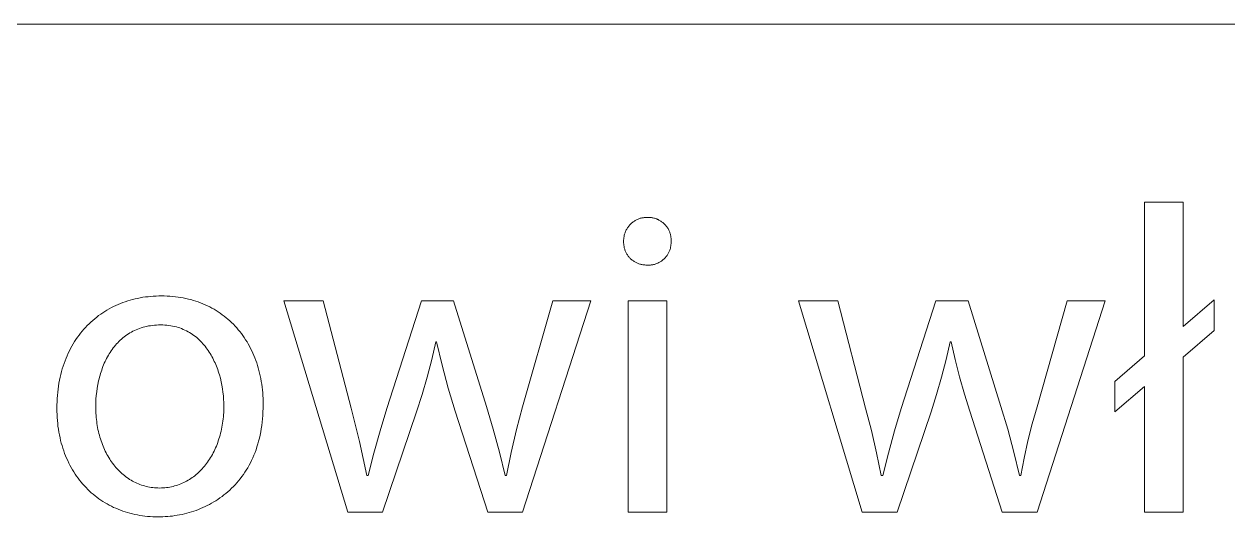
# Model space of a CAD drawing. Header units: millimetres. Extents: x -1893 to 2799, y -925 to 2353.
# Drawn here: x 1941 to 2070.7, y -846.5 to -793.5 of the extents above; entities that cross this region are included whole.
import ezdxf

# ---------------------------------------------------------------- set-up
doc = ezdxf.new("R2010")
doc.units = ezdxf.units.MM
doc.header["$MEASUREMENT"] = 0
doc.layers.add('Domyślny', color=7, linetype='Continuous', true_color=0x000000)

msp = doc.modelspace()

# ---------------------------------------------------------------- linework, layer by layer
at = {"layer": 'Domyślny', "color": 18, "lineweight": 15, "true_color": 0x000000}
for p, q in [((1025.42, -793.52), (2794.12, -793.52)), ((2061.69, -829.21), (2061.69, -812.67)), ((2061.69, -812.67), (2065.85, -812.67)), ((2065.85, -812.67), (2065.85, -826.07)), ((2005.98, -815.51), (2006.02, -815.44)), ((2006.02, -815.44), (2006.07, -815.36)), ((2006.07, -815.36), (2006.12, -815.29)), ((2006.12, -815.29), (2006.18, -815.23)), ((2006.18, -815.23), (2006.24, -815.16)), ((2006.24, -815.16), (2006.29, -815.1)), ((2006.29, -815.1), (2006.36, -815.03)), ((2006.36, -815.03), (2006.42, -814.98)), ((2006.42, -814.98), (2006.48, -814.92)), ((2006.48, -814.92), (2006.55, -814.86)), ((2006.55, -814.86), (2006.62, -814.81)), ((2006.62, -814.81), (2006.69, -814.76)), ((2006.69, -814.76), (2006.76, -814.71)), ((2006.76, -814.71), (2006.84, -814.67)), ((2006.84, -814.67), (2006.91, -814.62)), ((2006.91, -814.62), (2006.99, -814.58)), ((2006.99, -814.58), (2007.07, -814.55)), ((2007.07, -814.55), (2007.15, -814.51)), ((2007.15, -814.51), (2007.23, -814.48)), ((2007.23, -814.48), (2007.31, -814.45)), ((2007.31, -814.45), (2007.39, -814.42)), ((2007.39, -814.42), (2007.48, -814.4)), ((2007.48, -814.4), (2007.56, -814.38)), ((2007.56, -814.38), (2007.65, -814.36)), ((2007.65, -814.36), (2007.73, -814.35)), ((2007.73, -814.35), (2007.82, -814.34)), ((2007.82, -814.34), (2007.91, -814.33)), ((2007.91, -814.33), (2007.99, -814.32)), ((2007.99, -814.32), (2008.08, -814.32)), ((2008.08, -814.32), (2008.17, -814.32)), ((2008.17, -814.32), (2008.25, -814.32)), ((2008.25, -814.32), (2008.34, -814.32)), ((2008.34, -814.32), (2008.42, -814.33)), ((2008.42, -814.33), (2008.51, -814.33)), ((2008.51, -814.33), (2008.59, -814.34)), ((2008.59, -814.34), (2008.67, -814.36)), ((2008.67, -814.36), (2008.76, -814.37)), ((2008.76, -814.37), (2008.84, -814.39)), ((2008.84, -814.39), (2008.92, -814.41)), ((2008.92, -814.41), (2009.01, -814.44)), ((2009.01, -814.44), (2009.09, -814.46)), ((2009.09, -814.46), (2009.17, -814.49)), ((2009.17, -814.49), (2009.25, -814.53)), ((2009.25, -814.53), (2009.32, -814.56)), ((2009.32, -814.56), (2009.4, -814.6)), ((2009.4, -814.6), (2009.47, -814.64)), ((2009.47, -814.64), (2009.55, -814.68)), ((2009.55, -814.68), (2009.62, -814.73)), ((2009.62, -814.73), (2009.69, -814.78)), ((2009.69, -814.78), (2009.76, -814.83)), ((2009.76, -814.83), (2009.82, -814.88)), ((2009.82, -814.88), (2009.89, -814.94)), ((2009.89, -814.94), (2009.95, -815)), ((2009.95, -815), (2010.01, -815.06)), ((2010.01, -815.06), (2010.07, -815.12)), ((2010.07, -815.12), (2010.13, -815.18)), ((2010.13, -815.18), (2010.18, -815.25)), ((2010.18, -815.25), (2010.23, -815.31)), ((2010.23, -815.31), (2010.28, -815.38)), ((2010.28, -815.38), (2010.33, -815.45)), ((2010.33, -815.45), (2010.38, -815.53)), ((2005.6, -816.74), (2005.61, -816.65)), ((2005.6, -816.83), (2005.6, -816.74)), ((2005.61, -816.57), (2005.63, -816.48)), ((2005.61, -816.65), (2005.61, -816.57)), ((2005.63, -816.48), (2005.64, -816.4)), ((2005.64, -816.4), (2005.65, -816.31)), ((2005.65, -816.31), (2005.67, -816.23)), ((2005.67, -816.23), (2005.7, -816.14)), ((2005.7, -816.14), (2005.72, -816.06)), ((2005.72, -816.06), (2005.75, -815.98)), ((2005.75, -815.98), (2005.78, -815.9)), ((2005.78, -815.9), (2005.81, -815.82)), ((2005.81, -815.82), (2005.85, -815.74)), ((2005.85, -815.74), (2005.89, -815.66)), ((2005.89, -815.66), (2005.93, -815.58)), ((2005.93, -815.58), (2005.98, -815.51)), ((2010.38, -815.53), (2010.42, -815.6)), ((2010.42, -815.6), (2010.46, -815.68)), ((2010.46, -815.68), (2010.49, -815.75)), ((2010.49, -815.75), (2010.53, -815.83)), ((2010.53, -815.83), (2010.56, -815.91)), ((2010.56, -815.91), (2010.59, -815.99)), ((2010.59, -815.99), (2010.61, -816.07)), ((2010.61, -816.07), (2010.64, -816.16)), ((2010.64, -816.16), (2010.66, -816.24)), ((2010.66, -816.24), (2010.67, -816.32)), ((2010.67, -816.32), (2010.69, -816.41)), ((2010.69, -816.41), (2010.7, -816.49)), ((2010.7, -816.49), (2010.71, -816.57)), ((2010.71, -816.57), (2010.71, -816.66)), ((2010.71, -816.66), (2010.72, -816.75)), ((2010.72, -816.75), (2010.72, -816.83)), ((2005.6, -816.92), (2005.6, -816.83)), ((2005.6, -817), (2005.6, -816.92)), ((2005.6, -817.08), (2005.6, -817)), ((2005.61, -817.17), (2005.6, -817.08)), ((2005.61, -817.25), (2005.61, -817.17)), ((2005.62, -817.34), (2005.61, -817.25)), ((2005.64, -817.42), (2005.62, -817.34)), ((2005.65, -817.5), (2005.64, -817.42)), ((2005.67, -817.58), (2005.65, -817.5)), ((2005.69, -817.66), (2005.67, -817.58)), ((2005.72, -817.75), (2005.69, -817.66)), ((2005.74, -817.82), (2005.72, -817.75)), ((2005.77, -817.9), (2005.74, -817.82)), ((2005.8, -817.98), (2005.77, -817.9)), ((2005.84, -818.06), (2005.8, -817.98)), ((2005.88, -818.13), (2005.84, -818.06)), ((2010.48, -818.06), (2010.44, -818.14)), ((2010.51, -817.98), (2010.48, -818.06)), ((2010.55, -817.91), (2010.51, -817.98)), ((2010.57, -817.83), (2010.55, -817.91)), ((2010.6, -817.75), (2010.57, -817.83)), ((2010.63, -817.67), (2010.6, -817.75)), ((2010.65, -817.59), (2010.63, -817.67)), ((2010.66, -817.5), (2010.65, -817.59)), ((2010.68, -817.42), (2010.66, -817.5)), ((2010.69, -817.34), (2010.68, -817.42)), ((2010.7, -817.25), (2010.69, -817.34)), ((2010.71, -817.17), (2010.7, -817.25)), ((2010.72, -816.83), (2010.71, -816.92)), ((2010.71, -816.92), (2010.71, -817)), ((2010.71, -817), (2010.71, -817.08)), ((2010.71, -817.08), (2010.71, -817.17)), ((2005.92, -818.21), (2005.88, -818.13)), ((2005.96, -818.28), (2005.92, -818.21)), ((2006, -818.35), (2005.96, -818.28)), ((2006.05, -818.42), (2006, -818.35)), ((2006.1, -818.49), (2006.05, -818.42)), ((2006.15, -818.55), (2006.1, -818.49)), ((2006.21, -818.62), (2006.15, -818.55)), ((2006.27, -818.68), (2006.21, -818.62)), ((2006.32, -818.74), (2006.27, -818.68)), ((2006.38, -818.8), (2006.32, -818.74)), ((2006.45, -818.85), (2006.38, -818.8)), ((2006.51, -818.91), (2006.45, -818.85)), ((2006.58, -818.96), (2006.51, -818.91)), ((2006.65, -819.01), (2006.58, -818.96)), ((2006.72, -819.06), (2006.65, -819.01)), ((2006.79, -819.1), (2006.72, -819.06)), ((2006.86, -819.14), (2006.79, -819.1)), ((2006.94, -819.18), (2006.86, -819.14)), ((2007.01, -819.22), (2006.94, -819.18)), ((2007.09, -819.25), (2007.01, -819.22)), ((2007.17, -819.28), (2007.09, -819.25)), ((2007.25, -819.31), (2007.17, -819.28)), ((2007.33, -819.34), (2007.25, -819.31)), ((2007.41, -819.36), (2007.33, -819.34)), ((2007.49, -819.38), (2007.41, -819.36)), ((2008.91, -819.37), (2008.83, -819.39)), ((2008.99, -819.35), (2008.91, -819.37)), ((2009.07, -819.32), (2008.99, -819.35)), ((2009.15, -819.29), (2009.07, -819.32)), ((2009.23, -819.26), (2009.15, -819.29)), ((2009.3, -819.23), (2009.23, -819.26)), ((2009.38, -819.19), (2009.3, -819.23)), ((2009.45, -819.15), (2009.38, -819.19)), ((2009.53, -819.11), (2009.45, -819.15)), ((2009.6, -819.06), (2009.53, -819.11)), ((2009.67, -819.02), (2009.6, -819.06)), ((2009.74, -818.97), (2009.67, -819.02)), ((2009.8, -818.92), (2009.74, -818.97)), ((2009.87, -818.86), (2009.8, -818.92)), ((2009.93, -818.81), (2009.87, -818.86)), ((2009.99, -818.75), (2009.93, -818.81)), ((2010.05, -818.69), (2009.99, -818.75)), ((2010.11, -818.62), (2010.05, -818.69)), ((2010.16, -818.56), (2010.11, -818.62)), ((2010.22, -818.49), (2010.16, -818.56)), ((2010.27, -818.43), (2010.22, -818.49)), ((2010.31, -818.36), (2010.27, -818.43)), ((2010.36, -818.28), (2010.31, -818.36)), ((2010.4, -818.21), (2010.36, -818.28)), ((2010.44, -818.14), (2010.4, -818.21)), ((2007.57, -819.4), (2007.49, -819.38)), ((2007.65, -819.42), (2007.57, -819.4)), ((2007.74, -819.43), (2007.65, -819.42)), ((2007.82, -819.44), (2007.74, -819.43)), ((2007.9, -819.44), (2007.82, -819.44)), ((2007.99, -819.45), (2007.9, -819.44)), ((2008.07, -819.45), (2007.99, -819.45)), ((2008.16, -819.45), (2008.07, -819.45)), ((2008.24, -819.45), (2008.16, -819.45)), ((2008.32, -819.45), (2008.24, -819.45)), ((2008.41, -819.45), (2008.32, -819.45)), ((2008.49, -819.45), (2008.41, -819.45)), ((2008.58, -819.44), (2008.49, -819.45)), ((2008.66, -819.42), (2008.58, -819.44)), ((2008.74, -819.41), (2008.66, -819.42)), ((2008.83, -819.39), (2008.74, -819.41)), ((1952.19, -823.31), (1952.46, -823.23)), ((1952.46, -823.23), (1952.72, -823.15)), ((1952.72, -823.15), (1952.99, -823.09)), ((1952.99, -823.09), (1953.26, -823.03)), ((1953.26, -823.03), (1953.54, -822.97)), ((1953.54, -822.97), (1953.82, -822.92)), ((1953.82, -822.92), (1954.1, -822.88)), ((1954.1, -822.88), (1954.38, -822.85)), ((1954.38, -822.85), (1954.67, -822.82)), ((1954.67, -822.82), (1954.95, -822.79)), ((1954.95, -822.79), (1955.24, -822.78)), ((1955.24, -822.78), (1955.53, -822.77)), ((1955.53, -822.77), (1955.83, -822.77)), ((1955.83, -822.77), (1956.13, -822.77)), ((1956.13, -822.77), (1956.43, -822.78)), ((1956.43, -822.78), (1956.73, -822.8)), ((1956.73, -822.8), (1957.03, -822.82)), ((1957.03, -822.82), (1957.32, -822.85)), ((1957.32, -822.85), (1957.61, -822.89)), ((1957.61, -822.89), (1957.89, -822.93)), ((1957.89, -822.93), (1958.17, -822.98)), ((1958.17, -822.98), (1958.45, -823.04)), ((1958.45, -823.04), (1958.73, -823.1)), ((1958.73, -823.1), (1959, -823.17)), ((1959, -823.17), (1959.26, -823.25)), ((1959.26, -823.25), (1959.53, -823.33)), ((2065.85, -826.07), (2069.18, -823.2)), ((2069.18, -823.2), (2069.18, -826.49)), ((1949.5, -824.58), (1949.73, -824.44)), ((1949.73, -824.44), (1949.96, -824.3)), ((1949.96, -824.3), (1950.19, -824.16)), ((1950.19, -824.16), (1950.43, -824.03)), ((1950.43, -824.03), (1950.67, -823.91)), ((1950.67, -823.91), (1950.92, -823.8)), ((1950.92, -823.8), (1951.17, -823.69)), ((1951.17, -823.69), (1951.42, -823.58)), ((1951.42, -823.58), (1951.67, -823.48)), ((1951.67, -823.48), (1951.93, -823.39)), ((1951.93, -823.39), (1952.19, -823.31)), ((1959.53, -823.33), (1959.79, -823.42)), ((1959.79, -823.42), (1960.04, -823.52)), ((1960.04, -823.52), (1960.29, -823.62)), ((1960.29, -823.62), (1960.54, -823.72)), ((1960.54, -823.72), (1960.79, -823.84)), ((1960.79, -823.84), (1961.03, -823.95)), ((1961.03, -823.95), (1961.26, -824.08)), ((1961.26, -824.08), (1961.49, -824.21)), ((1961.49, -824.21), (1961.72, -824.35)), ((1961.72, -824.35), (1961.94, -824.49)), ((1961.94, -824.49), (1962.16, -824.63)), ((1975.88, -846.02), (1969.02, -823.29)), ((1969.02, -823.29), (1973.25, -823.29)), ((1973.25, -823.29), (1976.25, -834.85)), ((1980.11, -834.88), (1983.82, -823.29)), ((1983.82, -823.29), (1987.29, -823.29)), ((1987.29, -823.29), (1990.82, -834.66)), ((1994.71, -834.69), (1997.96, -823.29)), ((2002.05, -823.29), (1994.71, -846.02)), ((1997.96, -823.29), (2002.05, -823.29)), ((2006.1, -823.29), (2010.24, -823.29)), ((2006.1, -846.02), (2006.1, -823.29)), ((2010.24, -823.29), (2010.24, -846.02)), ((2031.3, -846.02), (2024.42, -823.29)), ((2024.42, -823.29), (2028.66, -823.29)), ((2028.66, -823.29), (2031.66, -834.85)), ((2035.5, -834.88), (2039.23, -823.29)), ((2039.23, -823.29), (2042.7, -823.29)), ((2042.7, -823.29), (2046.22, -834.66)), ((2050.12, -834.69), (2053.36, -823.29)), ((2057.45, -823.29), (2050.12, -846.02)), ((2053.36, -823.29), (2057.45, -823.29)), ((1947.84, -825.95), (1948.03, -825.76)), ((1948.03, -825.76), (1948.23, -825.58)), ((1948.23, -825.58), (1948.43, -825.4)), ((1948.43, -825.4), (1948.64, -825.22)), ((1948.64, -825.22), (1948.85, -825.05)), ((1948.85, -825.05), (1949.06, -824.89)), ((1949.06, -824.89), (1949.28, -824.73)), ((1949.28, -824.73), (1949.5, -824.58)), ((1962.16, -824.63), (1962.38, -824.79)), ((1962.38, -824.79), (1962.59, -824.95)), ((1962.59, -824.95), (1962.79, -825.11)), ((1962.79, -825.11), (1962.99, -825.28)), ((1962.99, -825.28), (1963.19, -825.45)), ((1963.19, -825.45), (1963.38, -825.63)), ((1963.38, -825.63), (1963.57, -825.82)), ((1963.57, -825.82), (1963.75, -826.01)), ((1946.78, -827.22), (1946.95, -826.99)), ((1946.95, -826.99), (1947.12, -826.77)), ((1947.12, -826.77), (1947.29, -826.56)), ((1947.29, -826.56), (1947.47, -826.35)), ((1947.47, -826.35), (1947.65, -826.15)), ((1947.65, -826.15), (1947.84, -825.95)), ((1951.95, -827.07), (1951.8, -827.18)), ((1952.11, -826.96), (1951.95, -827.07)), ((1952.26, -826.85), (1952.11, -826.96)), ((1952.42, -826.75), (1952.26, -826.85)), ((1952.59, -826.66), (1952.42, -826.75)), ((1952.75, -826.57), (1952.59, -826.66)), ((1952.92, -826.49), (1952.75, -826.57)), ((1953.1, -826.41), (1952.92, -826.49)), ((1953.28, -826.33), (1953.1, -826.41)), ((1953.46, -826.27), (1953.28, -826.33)), ((1953.65, -826.2), (1953.46, -826.27)), ((1953.84, -826.14), (1953.65, -826.2)), ((1954.03, -826.09), (1953.84, -826.14)), ((1954.23, -826.05), (1954.03, -826.09)), ((1954.43, -826), (1954.23, -826.05)), ((1954.64, -825.97), (1954.43, -826)), ((1954.85, -825.94), (1954.64, -825.97)), ((1955.07, -825.92), (1954.85, -825.94)), ((1955.28, -825.9), (1955.07, -825.92)), ((1955.51, -825.89), (1955.28, -825.9)), ((1955.73, -825.89), (1955.51, -825.89)), ((1955.96, -825.89), (1955.73, -825.89)), ((1956.18, -825.9), (1955.96, -825.89)), ((1956.4, -825.92), (1956.18, -825.9)), ((1956.62, -825.95), (1956.4, -825.92)), ((1956.83, -825.98), (1956.62, -825.95)), ((1957.03, -826.01), (1956.83, -825.98)), ((1957.23, -826.06), (1957.03, -826.01)), ((1957.43, -826.11), (1957.23, -826.06)), ((1957.62, -826.16), (1957.43, -826.11)), ((1957.81, -826.22), (1957.62, -826.16)), ((1958, -826.29), (1957.81, -826.22)), ((1958.18, -826.37), (1958, -826.29)), ((1958.35, -826.44), (1958.18, -826.37)), ((1958.53, -826.53), (1958.35, -826.44)), ((1958.7, -826.62), (1958.53, -826.53)), ((1958.86, -826.71), (1958.7, -826.62)), ((1959.02, -826.81), (1958.86, -826.71)), ((1959.18, -826.92), (1959.02, -826.81)), ((1959.33, -827.02), (1959.18, -826.92)), ((1959.48, -827.14), (1959.33, -827.02)), ((1959.63, -827.26), (1959.48, -827.14)), ((1963.75, -826.01), (1963.93, -826.2)), ((1963.93, -826.2), (1964.1, -826.4)), ((1964.1, -826.4), (1964.27, -826.61)), ((1964.27, -826.61), (1964.43, -826.82)), ((1964.43, -826.82), (1964.59, -827.04)), ((1964.59, -827.04), (1964.75, -827.26)), ((2069.18, -826.49), (2065.85, -829.37)), ((1945.91, -828.67), (1946.04, -828.42)), ((1946.04, -828.42), (1946.18, -828.17)), ((1946.18, -828.17), (1946.32, -827.92)), ((1946.32, -827.92), (1946.47, -827.68)), ((1946.47, -827.68), (1946.62, -827.45)), ((1946.62, -827.45), (1946.78, -827.22)), ((1950.63, -828.37), (1950.52, -828.52)), ((1950.75, -828.23), (1950.63, -828.37)), ((1950.87, -828.08), (1950.75, -828.23)), ((1950.99, -827.94), (1950.87, -828.08)), ((1951.12, -827.8), (1950.99, -827.94)), ((1951.25, -827.67), (1951.12, -827.8)), ((1951.38, -827.54), (1951.25, -827.67)), ((1951.52, -827.42), (1951.38, -827.54)), ((1951.66, -827.29), (1951.52, -827.42)), ((1951.8, -827.18), (1951.66, -827.29)), ((1959.77, -827.38), (1959.63, -827.26)), ((1959.9, -827.5), (1959.77, -827.38)), ((1960.04, -827.64), (1959.9, -827.5)), ((1960.17, -827.77), (1960.04, -827.64)), ((1960.29, -827.91), (1960.17, -827.77)), ((1960.42, -828.05), (1960.29, -827.91)), ((1960.54, -828.19), (1960.42, -828.05)), ((1960.65, -828.34), (1960.54, -828.19)), ((1960.76, -828.5), (1960.65, -828.34)), ((1964.75, -827.26), (1964.89, -827.48)), ((1964.89, -827.48), (1965.04, -827.71)), ((1965.04, -827.71), (1965.17, -827.94)), ((1965.17, -827.94), (1965.31, -828.18)), ((1965.31, -828.18), (1965.43, -828.43)), ((1965.43, -828.43), (1965.55, -828.67)), ((1985.36, -827.71), (1984.93, -829.61)), ((1985.46, -827.71), (1985.36, -827.71)), ((1986.05, -830.22), (1985.46, -827.71)), ((2040.77, -827.71), (2040.33, -829.61)), ((2040.87, -827.71), (2040.77, -827.71)), ((2041.3, -829.6), (2040.87, -827.71)), ((1945.44, -829.75), (1945.55, -829.48)), ((1945.55, -829.48), (1945.66, -829.2)), ((1945.66, -829.2), (1945.78, -828.94)), ((1945.78, -828.94), (1945.91, -828.67)), ((1949.84, -829.67), (1949.75, -829.84)), ((1949.92, -829.5), (1949.84, -829.67)), ((1950.02, -829.33), (1949.92, -829.5)), ((1950.11, -829.16), (1950.02, -829.33)), ((1950.21, -829), (1950.11, -829.16)), ((1950.31, -828.84), (1950.21, -829)), ((1950.41, -828.68), (1950.31, -828.84)), ((1950.52, -828.52), (1950.41, -828.68)), ((1960.87, -828.65), (1960.76, -828.5)), ((1960.97, -828.81), (1960.87, -828.65)), ((1961.07, -828.97), (1960.97, -828.81)), ((1961.17, -829.13), (1961.07, -828.97)), ((1961.26, -829.3), (1961.17, -829.13)), ((1961.35, -829.47), (1961.26, -829.3)), ((1961.44, -829.64), (1961.35, -829.47)), ((1961.52, -829.81), (1961.44, -829.64)), ((1965.55, -828.67), (1965.67, -828.92)), ((1965.67, -828.92), (1965.78, -829.18)), ((1965.78, -829.18), (1965.89, -829.44)), ((1965.89, -829.44), (1965.99, -829.71)), ((1965.99, -829.71), (1966.08, -829.97)), ((1984.93, -829.61), (1984.44, -831.5)), ((2040.33, -829.61), (2039.84, -831.5)), ((2041.78, -831.47), (2041.3, -829.6)), ((2058.5, -831.99), (2061.69, -829.21)), ((2065.85, -829.37), (2065.85, -846.02)), ((1944.99, -831.21), (1945.06, -830.91)), ((1945.06, -830.91), (1945.15, -830.61)), ((1945.15, -830.61), (1945.24, -830.32)), ((1945.24, -830.32), (1945.34, -830.03)), ((1945.34, -830.03), (1945.44, -829.75)), ((1949.32, -830.93), (1949.26, -831.12)), ((1949.39, -830.75), (1949.32, -830.93)), ((1949.45, -830.56), (1949.39, -830.75)), ((1949.52, -830.38), (1949.45, -830.56)), ((1949.6, -830.2), (1949.52, -830.38)), ((1949.67, -830.02), (1949.6, -830.2)), ((1949.75, -829.84), (1949.67, -830.02)), ((1961.6, -829.98), (1961.52, -829.81)), ((1961.68, -830.16), (1961.6, -829.98)), ((1961.75, -830.34), (1961.68, -830.16)), ((1961.82, -830.52), (1961.75, -830.34)), ((1961.89, -830.7), (1961.82, -830.52)), ((1961.95, -830.88), (1961.89, -830.7)), ((1962.01, -831.07), (1961.95, -830.88)), ((1966.08, -829.97), (1966.17, -830.25)), ((1966.17, -830.25), (1966.25, -830.52)), ((1966.25, -830.52), (1966.33, -830.81)), ((1966.33, -830.81), (1966.4, -831.09)), ((1986.72, -832.71), (1986.05, -830.22)), ((1944.74, -832.47), (1944.79, -832.15)), ((1944.79, -832.15), (1944.85, -831.83)), ((1944.85, -831.83), (1944.91, -831.52)), ((1944.91, -831.52), (1944.99, -831.21)), ((1948.98, -832.29), (1948.91, -832.68)), ((1949.06, -831.89), (1948.98, -832.29)), ((1949.11, -831.7), (1949.06, -831.89)), ((1949.16, -831.51), (1949.11, -831.7)), ((1949.21, -831.31), (1949.16, -831.51)), ((1949.26, -831.12), (1949.21, -831.31)), ((1962.07, -831.25), (1962.01, -831.07)), ((1962.17, -831.62), (1962.07, -831.25)), ((1962.26, -832), (1962.17, -831.62)), ((1962.34, -832.38), (1962.26, -832)), ((1966.4, -831.09), (1966.46, -831.38)), ((1966.46, -831.38), (1966.52, -831.67)), ((1966.52, -831.67), (1966.58, -831.97)), ((1966.58, -831.97), (1966.62, -832.27)), ((1966.62, -832.27), (1966.67, -832.57)), ((1984.44, -831.5), (1983.9, -833.37)), ((2039.84, -831.5), (2039.31, -833.37)), ((2042.31, -833.33), (2041.78, -831.47)), ((2058.5, -835.23), (2058.5, -831.99)), ((1944.59, -833.81), (1944.62, -833.47)), ((1944.62, -833.47), (1944.65, -833.13)), ((1944.65, -833.13), (1944.69, -832.8)), ((1944.69, -832.8), (1944.74, -832.47)), ((1948.81, -833.49), (1948.77, -833.89)), ((1948.85, -833.09), (1948.81, -833.49)), ((1948.91, -832.68), (1948.85, -833.09)), ((1962.4, -832.75), (1962.34, -832.38)), ((1962.45, -833.13), (1962.4, -832.75)), ((1962.49, -833.51), (1962.45, -833.13)), ((1962.52, -833.88), (1962.49, -833.51)), ((1966.67, -832.57), (1966.7, -832.88)), ((1966.7, -832.88), (1966.73, -833.19)), ((1966.73, -833.19), (1966.75, -833.5)), ((1966.75, -833.5), (1966.77, -833.82)), ((1983.9, -833.37), (1983.3, -835.23)), ((1987.47, -835.18), (1986.72, -832.71)), ((2039.31, -833.37), (2038.72, -835.23)), ((2042.89, -835.18), (2042.31, -833.33)), ((2061.69, -832.51), (2058.5, -835.23)), ((2061.69, -846.02), (2061.69, -832.51)), ((1944.56, -834.86), (1944.57, -834.5)), ((1944.57, -835.19), (1944.56, -834.86)), ((1944.57, -834.5), (1944.58, -834.15)), ((1944.58, -834.15), (1944.59, -833.81)), ((1948.76, -834.3), (1948.75, -834.7)), ((1948.75, -834.7), (1948.75, -834.93)), ((1948.77, -833.89), (1948.76, -834.3)), ((1962.54, -834.25), (1962.52, -833.88)), ((1962.55, -834.61), (1962.54, -834.25)), ((1962.54, -834.85), (1962.55, -834.61)), ((1962.54, -835.08), (1962.54, -834.85)), ((1966.78, -834.86), (1966.76, -835.24)), ((1966.77, -833.82), (1966.78, -834.14)), ((1966.78, -834.14), (1966.78, -834.47)), ((1966.78, -834.47), (1966.78, -834.86)), ((1976.25, -834.85), (1977.17, -838.45)), ((1979.38, -837.27), (1980.11, -834.88)), ((1990.82, -834.66), (1991.56, -837.12)), ((1994.05, -837.14), (1994.71, -834.69)), ((2031.66, -834.85), (2032.28, -837.25)), ((2034.78, -837.27), (2035.5, -834.88)), ((2046.22, -834.66), (2046.96, -837.12)), ((2049.61, -836.52), (2050.12, -834.69)), ((1944.58, -835.52), (1944.57, -835.19)), ((1944.59, -835.85), (1944.58, -835.52)), ((1944.62, -836.17), (1944.59, -835.85)), ((1944.65, -836.49), (1944.62, -836.17)), ((1948.75, -834.93), (1948.76, -835.16)), ((1948.76, -835.16), (1948.77, -835.39)), ((1948.77, -835.39), (1948.78, -835.62)), ((1948.78, -835.62), (1948.8, -835.84)), ((1948.8, -835.84), (1948.82, -836.07)), ((1948.82, -836.07), (1948.85, -836.29)), ((1962.44, -836.24), (1962.47, -836.01)), ((1962.47, -836.01), (1962.49, -835.78)), ((1962.49, -835.78), (1962.51, -835.55)), ((1962.51, -835.55), (1962.53, -835.32)), ((1962.53, -835.32), (1962.54, -835.08)), ((1966.71, -835.99), (1966.68, -836.35)), ((1966.74, -835.62), (1966.71, -835.99)), ((1966.76, -835.24), (1966.74, -835.62)), ((1983.3, -835.23), (1979.63, -846.02)), ((1990.96, -846.02), (1987.47, -835.18)), ((2038.72, -835.23), (2035.05, -846.02)), ((2046.37, -846.02), (2042.89, -835.18)), ((1944.68, -836.8), (1944.65, -836.49)), ((1944.73, -837.11), (1944.68, -836.8)), ((1944.78, -837.42), (1944.73, -837.11)), ((1944.83, -837.72), (1944.78, -837.42)), ((1948.85, -836.29), (1948.88, -836.5)), ((1948.88, -836.5), (1948.91, -836.72)), ((1948.91, -836.72), (1948.95, -836.93)), ((1948.95, -836.93), (1948.99, -837.14)), ((1948.99, -837.14), (1949.04, -837.35)), ((1949.04, -837.35), (1949.09, -837.56)), ((1962.19, -837.54), (1962.25, -837.33)), ((1962.25, -837.33), (1962.29, -837.11)), ((1962.29, -837.11), (1962.34, -836.9)), ((1962.34, -836.9), (1962.38, -836.68)), ((1962.38, -836.68), (1962.41, -836.46)), ((1962.41, -836.46), (1962.44, -836.24)), ((1966.52, -837.4), (1966.45, -837.74)), ((1966.58, -837.06), (1966.52, -837.4)), ((1966.63, -836.71), (1966.58, -837.06)), ((1966.68, -836.35), (1966.63, -836.71)), ((1978.71, -839.67), (1979.38, -837.27)), ((1991.56, -837.12), (1992.24, -839.59)), ((1993.47, -839.6), (1994.05, -837.14)), ((2032.28, -837.25), (2032.84, -839.66)), ((2034.11, -839.67), (2034.78, -837.27)), ((2046.96, -837.12), (2047.63, -839.59)), ((2049.14, -838.36), (2049.61, -836.52)), ((1944.9, -838.02), (1944.83, -837.72)), ((1944.96, -838.31), (1944.9, -838.02)), ((1945.04, -838.6), (1944.96, -838.31)), ((1945.12, -838.88), (1945.04, -838.6)), ((1949.09, -837.56), (1949.14, -837.76)), ((1949.14, -837.76), (1949.2, -837.96)), ((1949.2, -837.96), (1949.26, -838.16)), ((1949.26, -838.16), (1949.32, -838.36)), ((1949.32, -838.36), (1949.39, -838.55)), ((1949.39, -838.55), (1949.46, -838.74)), ((1949.46, -838.74), (1949.54, -838.93)), ((1961.74, -838.93), (1961.81, -838.74)), ((1961.81, -838.74), (1961.89, -838.54)), ((1961.89, -838.54), (1961.95, -838.35)), ((1961.95, -838.35), (1962.02, -838.15)), ((1962.02, -838.15), (1962.08, -837.95)), ((1962.08, -837.95), (1962.14, -837.74)), ((1962.14, -837.74), (1962.19, -837.54)), ((1966.21, -838.7), (1966.11, -839.01)), ((1966.29, -838.39), (1966.21, -838.7)), ((1966.38, -838.07), (1966.29, -838.39)), ((1966.45, -837.74), (1966.38, -838.07)), ((1977.17, -838.45), (1977.96, -842.08)), ((2048.74, -840.22), (2049.14, -838.36)), ((1945.21, -839.16), (1945.12, -838.88)), ((1945.3, -839.44), (1945.21, -839.16)), ((1945.4, -839.71), (1945.3, -839.44)), ((1945.5, -839.98), (1945.4, -839.71)), ((1945.61, -840.24), (1945.5, -839.98)), ((1949.54, -838.93), (1949.61, -839.11)), ((1949.61, -839.11), (1949.69, -839.3)), ((1949.69, -839.3), (1949.78, -839.47)), ((1949.78, -839.47), (1949.87, -839.65)), ((1949.87, -839.65), (1949.96, -839.82)), ((1949.96, -839.82), (1950.05, -839.99)), ((1950.05, -839.99), (1950.15, -840.16)), ((1961.11, -840.16), (1961.21, -840)), ((1961.21, -840), (1961.31, -839.83)), ((1961.31, -839.83), (1961.4, -839.65)), ((1961.4, -839.65), (1961.49, -839.48)), ((1961.49, -839.48), (1961.57, -839.3)), ((1961.57, -839.3), (1961.66, -839.11)), ((1961.66, -839.11), (1961.74, -838.93)), ((1965.78, -839.9), (1965.66, -840.18)), ((1965.9, -839.61), (1965.78, -839.9)), ((1966.01, -839.32), (1965.9, -839.61)), ((1966.11, -839.01), (1966.01, -839.32)), ((1978.1, -842.08), (1978.71, -839.67)), ((1992.24, -839.59), (1992.85, -842.08)), ((1992.97, -842.08), (1993.47, -839.6)), ((2032.84, -839.66), (2033.34, -842.08)), ((2033.5, -842.08), (2034.11, -839.67)), ((2047.63, -839.59), (2048.23, -842.08)), ((1945.73, -840.49), (1945.61, -840.24)), ((1945.85, -840.75), (1945.73, -840.49)), ((1945.97, -840.99), (1945.85, -840.75)), ((1946.11, -841.24), (1945.97, -840.99)), ((1946.24, -841.47), (1946.11, -841.24)), ((1950.15, -840.16), (1950.25, -840.32)), ((1950.25, -840.32), (1950.35, -840.48)), ((1950.35, -840.48), (1950.46, -840.63)), ((1950.46, -840.63), (1950.57, -840.78)), ((1950.57, -840.78), (1950.68, -840.93)), ((1950.68, -840.93), (1950.8, -841.08)), ((1950.8, -841.08), (1950.92, -841.22)), ((1950.92, -841.22), (1951.04, -841.36)), ((1951.04, -841.36), (1951.16, -841.49)), ((1960.08, -841.5), (1960.21, -841.37)), ((1960.21, -841.37), (1960.33, -841.23)), ((1960.33, -841.23), (1960.45, -841.09)), ((1960.45, -841.09), (1960.57, -840.94)), ((1960.57, -840.94), (1960.68, -840.8)), ((1960.68, -840.8), (1960.79, -840.64)), ((1960.79, -840.64), (1960.9, -840.49)), ((1960.9, -840.49), (1961.01, -840.33)), ((1961.01, -840.33), (1961.11, -840.16)), ((1965.12, -841.25), (1964.96, -841.5)), ((1965.26, -840.99), (1965.12, -841.25)), ((1965.4, -840.73), (1965.26, -840.99)), ((1965.53, -840.46), (1965.4, -840.73)), ((1965.66, -840.18), (1965.53, -840.46)), ((2048.39, -842.08), (2048.74, -840.22)), ((1946.39, -841.71), (1946.24, -841.47)), ((1946.53, -841.94), (1946.39, -841.71)), ((1946.68, -842.16), (1946.53, -841.94)), ((1946.84, -842.38), (1946.68, -842.16)), ((1947, -842.59), (1946.84, -842.38)), ((1947.17, -842.8), (1947, -842.59)), ((1951.16, -841.49), (1951.29, -841.62)), ((1951.29, -841.62), (1951.42, -841.74)), ((1951.42, -841.74), (1951.55, -841.87)), ((1951.55, -841.87), (1951.69, -841.98)), ((1951.69, -841.98), (1951.83, -842.1)), ((1951.83, -842.1), (1951.97, -842.21)), ((1951.97, -842.21), (1952.11, -842.31)), ((1952.11, -842.31), (1952.26, -842.41)), ((1952.26, -842.41), (1952.4, -842.51)), ((1952.4, -842.51), (1952.55, -842.6)), ((1952.55, -842.6), (1952.71, -842.69)), ((1952.71, -842.69), (1952.86, -842.77)), ((1958.38, -842.78), (1958.53, -842.7)), ((1958.53, -842.7), (1958.69, -842.61)), ((1958.69, -842.61), (1958.84, -842.52)), ((1958.84, -842.52), (1958.99, -842.42)), ((1958.99, -842.42), (1959.13, -842.32)), ((1959.13, -842.32), (1959.28, -842.22)), ((1959.28, -842.22), (1959.42, -842.11)), ((1959.42, -842.11), (1959.56, -841.99)), ((1959.56, -841.99), (1959.69, -841.88)), ((1959.69, -841.88), (1959.82, -841.76)), ((1959.82, -841.76), (1959.96, -841.63)), ((1959.96, -841.63), (1960.08, -841.5)), ((1964.13, -842.66), (1963.95, -842.87)), ((1964.31, -842.44), (1964.13, -842.66)), ((1964.48, -842.21), (1964.31, -842.44)), ((1964.65, -841.98), (1964.48, -842.21)), ((1964.81, -841.75), (1964.65, -841.98)), ((1964.96, -841.5), (1964.81, -841.75)), ((1977.96, -842.08), (1978.1, -842.08)), ((1992.85, -842.08), (1992.97, -842.08)), ((2033.34, -842.08), (2033.5, -842.08)), ((2048.23, -842.08), (2048.39, -842.08)), ((1947.34, -843), (1947.17, -842.8)), ((1947.52, -843.2), (1947.34, -843)), ((1947.7, -843.39), (1947.52, -843.2)), ((1947.89, -843.58), (1947.7, -843.39)), ((1948.08, -843.76), (1947.89, -843.58)), ((1948.27, -843.94), (1948.08, -843.76)), ((1948.47, -844.11), (1948.27, -843.94)), ((1952.86, -842.77), (1953.02, -842.85)), ((1953.02, -842.85), (1953.18, -842.92)), ((1953.18, -842.92), (1953.34, -842.99)), ((1953.34, -842.99), (1953.51, -843.06)), ((1953.51, -843.06), (1953.67, -843.12)), ((1953.67, -843.12), (1953.84, -843.17)), ((1953.84, -843.17), (1954.01, -843.22)), ((1954.01, -843.22), (1954.19, -843.26)), ((1954.19, -843.26), (1954.36, -843.3)), ((1954.36, -843.3), (1954.54, -843.34)), ((1954.54, -843.34), (1954.72, -843.37)), ((1954.72, -843.37), (1954.9, -843.39)), ((1954.9, -843.39), (1955.08, -843.41)), ((1955.08, -843.41), (1955.27, -843.43)), ((1955.27, -843.43), (1955.45, -843.43)), ((1955.45, -843.43), (1955.64, -843.44)), ((1955.64, -843.44), (1955.82, -843.43)), ((1955.82, -843.43), (1956.01, -843.43)), ((1956.01, -843.43), (1956.19, -843.41)), ((1956.19, -843.41), (1956.37, -843.39)), ((1956.37, -843.39), (1956.54, -843.37)), ((1956.54, -843.37), (1956.72, -843.34)), ((1956.72, -843.34), (1956.89, -843.31)), ((1956.89, -843.31), (1957.07, -843.27)), ((1957.07, -843.27), (1957.24, -843.22)), ((1957.24, -843.22), (1957.41, -843.17)), ((1957.41, -843.17), (1957.57, -843.12)), ((1957.57, -843.12), (1957.74, -843.06)), ((1957.74, -843.06), (1957.9, -843)), ((1957.9, -843), (1958.06, -842.93)), ((1958.06, -842.93), (1958.22, -842.86)), ((1958.22, -842.86), (1958.38, -842.78)), ((1962.98, -843.84), (1962.77, -844.02)), ((1963.18, -843.66), (1962.98, -843.84)), ((1963.38, -843.47), (1963.18, -843.66)), ((1963.57, -843.28), (1963.38, -843.47)), ((1963.76, -843.08), (1963.57, -843.28)), ((1963.95, -842.87), (1963.76, -843.08)), ((1948.67, -844.27), (1948.47, -844.11)), ((1948.88, -844.43), (1948.67, -844.27)), ((1949.09, -844.59), (1948.88, -844.43)), ((1949.31, -844.74), (1949.09, -844.59)), ((1949.52, -844.88), (1949.31, -844.74)), ((1949.75, -845.02), (1949.52, -844.88)), ((1949.97, -845.15), (1949.75, -845.02)), ((1950.2, -845.28), (1949.97, -845.15)), ((1950.44, -845.4), (1950.2, -845.28)), ((1960.99, -845.2), (1960.76, -845.32)), ((1961.23, -845.07), (1960.99, -845.2)), ((1961.46, -844.94), (1961.23, -845.07)), ((1961.68, -844.8), (1961.46, -844.94)), ((1961.91, -844.66), (1961.68, -844.8)), ((1962.13, -844.51), (1961.91, -844.66)), ((1962.35, -844.35), (1962.13, -844.51)), ((1962.56, -844.18), (1962.35, -844.35)), ((1962.77, -844.02), (1962.56, -844.18)), ((1950.67, -845.52), (1950.44, -845.4)), ((1950.92, -845.62), (1950.67, -845.52)), ((1951.16, -845.73), (1950.92, -845.62)), ((1951.41, -845.83), (1951.16, -845.73)), ((1951.66, -845.92), (1951.41, -845.83)), ((1951.91, -846), (1951.66, -845.92)), ((1952.17, -846.08), (1951.91, -846)), ((1952.43, -846.15), (1952.17, -846.08)), ((1952.69, -846.22), (1952.43, -846.15)), ((1952.96, -846.28), (1952.69, -846.22)), ((1953.23, -846.34), (1952.96, -846.28)), ((1953.5, -846.39), (1953.23, -846.34)), ((1953.77, -846.43), (1953.5, -846.39)), ((1954.05, -846.46), (1953.77, -846.43)), ((1954.33, -846.49), (1954.05, -846.46)), ((1954.61, -846.52), (1954.33, -846.49)), ((1954.89, -846.53), (1954.61, -846.52)), ((1955.18, -846.54), (1954.89, -846.53)), ((1955.47, -846.55), (1955.18, -846.54)), ((1955.73, -846.54), (1955.47, -846.55)), ((1955.98, -846.53), (1955.73, -846.54)), ((1956.24, -846.52), (1955.98, -846.53)), ((1956.5, -846.5), (1956.24, -846.52)), ((1956.76, -846.48), (1956.5, -846.5)), ((1957.01, -846.45), (1956.76, -846.48)), ((1957.27, -846.41), (1957.01, -846.45)), ((1957.53, -846.37), (1957.27, -846.41)), ((1957.78, -846.32), (1957.53, -846.37)), ((1958.04, -846.27), (1957.78, -846.32)), ((1958.29, -846.21), (1958.04, -846.27)), ((1958.55, -846.15), (1958.29, -846.21)), ((1958.8, -846.08), (1958.55, -846.15)), ((1959.05, -846.01), (1958.8, -846.08)), ((1959.3, -845.93), (1959.05, -846.01)), ((1959.55, -845.84), (1959.3, -845.93)), ((1959.8, -845.75), (1959.55, -845.84)), ((1960.04, -845.65), (1959.8, -845.75)), ((1960.28, -845.55), (1960.04, -845.65)), ((1960.52, -845.44), (1960.28, -845.55)), ((1960.76, -845.32), (1960.52, -845.44)), ((1979.63, -846.02), (1975.88, -846.02)), ((1994.71, -846.02), (1990.96, -846.02)), ((2010.24, -846.02), (2006.1, -846.02)), ((2035.05, -846.02), (2031.3, -846.02)), ((2050.12, -846.02), (2046.37, -846.02)), ((2065.85, -846.02), (2061.69, -846.02))]:
    msp.add_line(p, q, dxfattribs=at)

doc.saveas('drawing.dxf')
